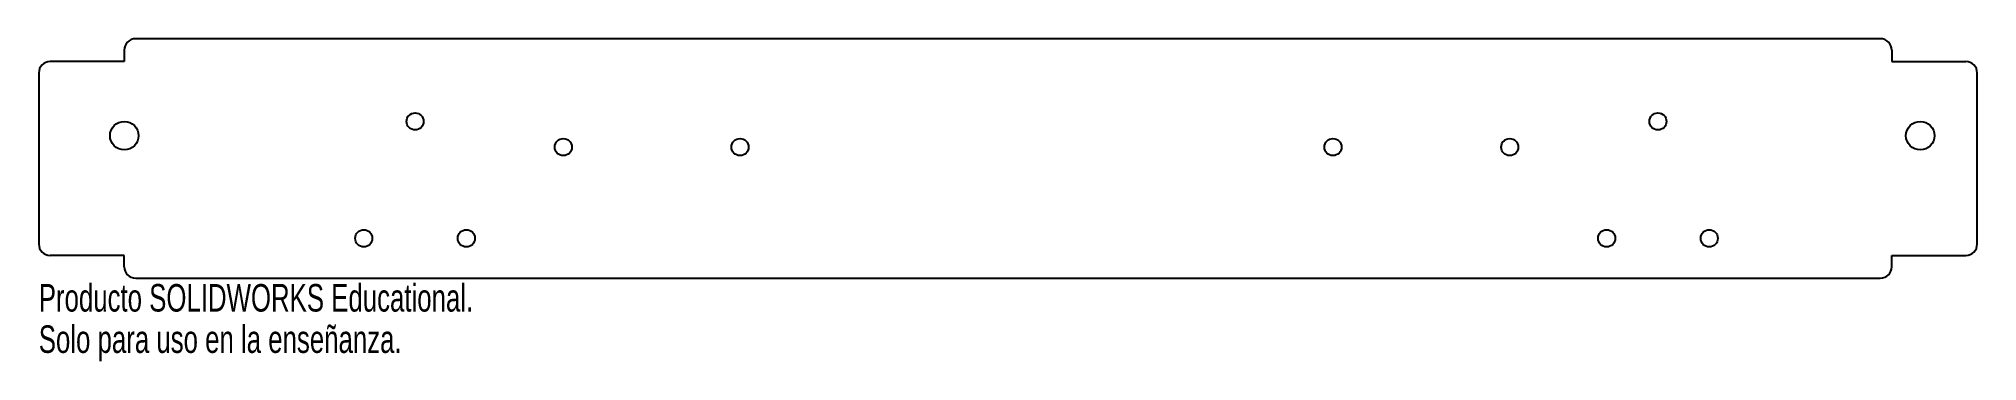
# Model space of a CAD drawing. Header units: millimetres. Extents: x -170 to 170, y -36 to 21.
import ezdxf

# ---------------------------------------------------------------- set-up
doc = ezdxf.new("R2010")
doc.units = ezdxf.units.MM
doc.styles.add('SLDTEXTSTYLE0', font='TXT', dxfattribs={"width": 0.7})

msp = doc.modelspace()

# ---------------------------------------------------------------- linework, layer by layer
at = {"color": 7, "linetype": 'Continuous', "lineweight": 25}
for p, q in [((153, 21), (-153, 21)), ((-155, 17), (-168, 17)), ((-155, 19), (-155, 17)), ((155, 19), (155, 17)), ((155, 17), (168, 17)), ((-170, 15), (-170, -15)), ((170, -15), (170, 15)), ((-155, -17), (-168, -17)), ((-155, -19), (-155, -17)), ((155, -17), (168, -17)), ((155, -19), (155, -17)), ((-153, -21), (153, -21))]:
    msp.add_line(p, q, dxfattribs=at)
for centre, radius in [((-104, 6.5), 1.5), ((114, 6.5), 1.5), ((-155, 4), 2.5), ((-78, 2), 1.5), ((-47, 2), 1.5), ((57, 2), 1.5), ((88, 2), 1.5), ((160, 4), 2.5), ((-113, -14), 1.5), ((-95, -14), 1.5), ((105, -14), 1.5), ((123, -14), 1.5)]:
    msp.add_circle(centre, radius, dxfattribs=at)
for centre, start, end in [((-153, 19), 90, 180), ((153, 19), 0, 90), ((-168, 15), 90, 180), ((168, 15), 0, 90), ((-168, -15), 180, 270), ((168, -15), 270, 0), ((-153, -19), 180, 270), ((153, -19), 270, 0)]:
    msp.add_arc(centre, 2, start, end, dxfattribs=at)

# ---------------------------------------------------------------- texts
at = {"color": 7, "linetype": 'Continuous', "char_height": 4.8336, "attachment_point": 1, "style": 'SLDTEXTSTYLE0'}
for s, insert in [('Producto SOLIDWORKS Educational.', (-170, -22.02)), ('Solo para uso en la enseñanza.', (-170, -29.27))]:
    msp.add_mtext(s, dxfattribs=dict(at, insert=insert))

doc.saveas('drawing.dxf')
